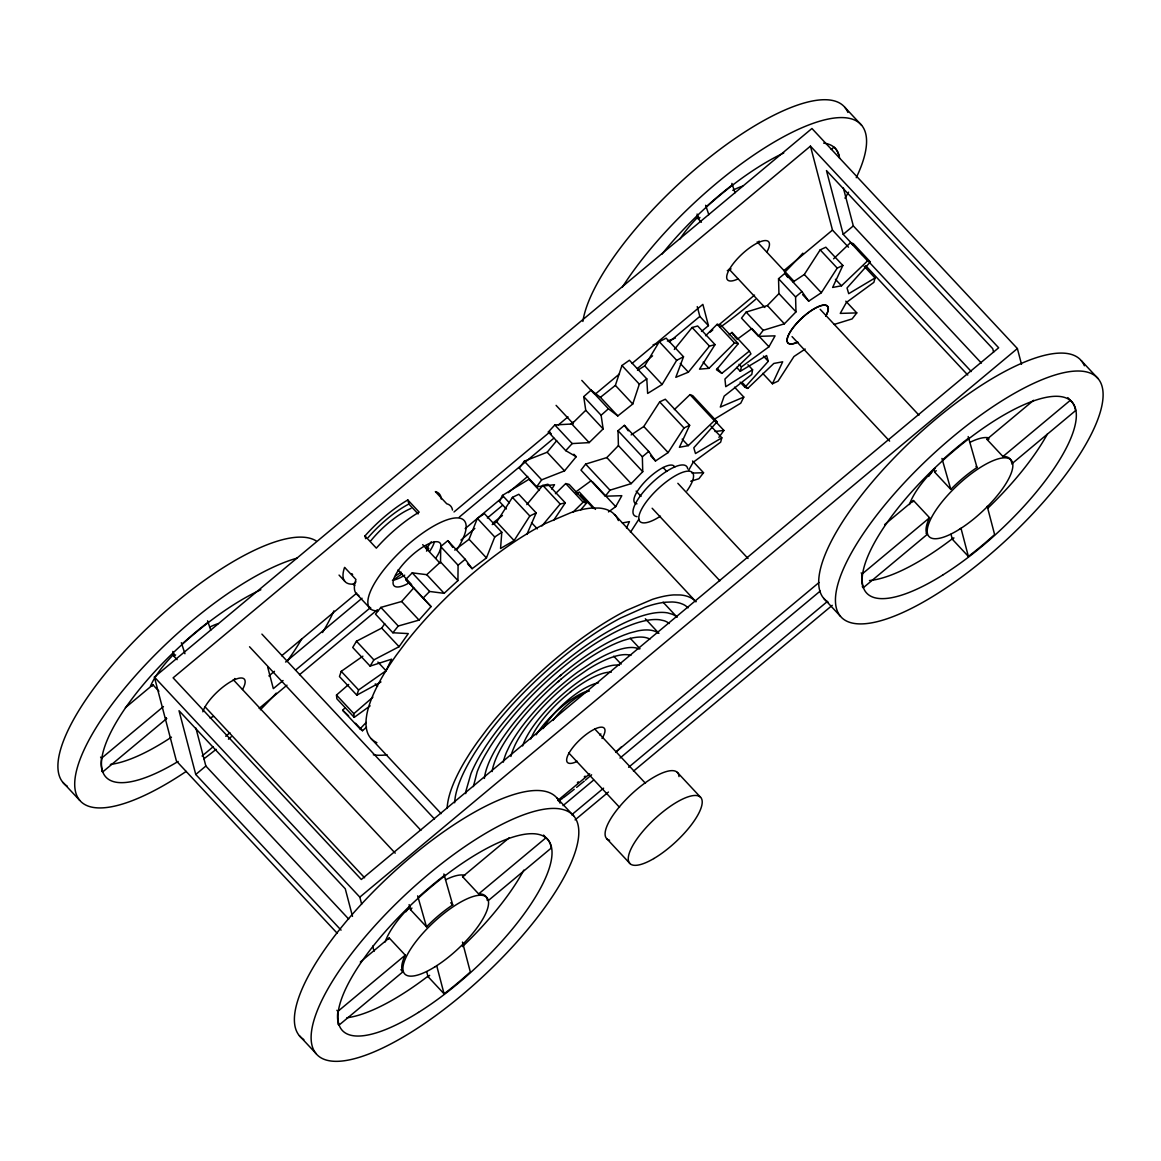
<?xml version="1.0" encoding="UTF-8"?>
<svg xmlns="http://www.w3.org/2000/svg" width="1161" height="1161" viewBox="0 0 1161 1161"><rect width="100%" height="100%" fill="white"/><g stroke="black" fill="none" stroke-linecap="round" stroke-linejoin="round"><path stroke-width="1.5" d="M405.711 579.484L413.693 587.959L401.648 601.485L380.866 607.406L375.496 614.14L392.882 632.76L398.252 626.026L419.034 620.105L431.065 606.579L405.711 579.484L412.242 572.852L429.628 591.471L444.126 593.315L457.927 580.587L440.541 561.968L440.716 546.584L447.812 540.649L465.198 559.268L472.135 568.701L486.444 557.919L494.746 537.006L501.799 532.275L484.427 513.655L477.374 518.372L469.073 539.284L454.749 550.082M457.927 580.587L458.087 565.218L440.716 546.584M454.662 802.788L454.662 802.672A149.972 48.225 -43 0 1 454.749 801.25L455.083 798.26A151.22 48.631 -43 0 1 456.404 791.831L456.853 790.133A151.714 48.791 -43 0 1 461.541 777.275L462.412 775.316A152.396 49.009 -43 0 1 469.929 760.832L473.862 754.287A152.976 49.197 -43 0 1 475.27 752.052L478.216 747.553A153.325 49.313 -43 0 1 481.336 742.982L489.869 731.314A154.108 49.56 -43 0 1 491.698 728.963L495.457 724.203A153.325 49.313 -43 0 1 497.372 721.866L499.375 719.443A154.428 49.662 -43 0 1 514.105 702.695L516.326 700.315A155.139 49.894 -43 0 1 532.594 683.844L535.003 681.536A154.703 49.749 -43 0 1 537.427 679.243L544.814 672.466A156.111 50.213 -43 0 1 552.331 665.833L557.396 661.538A156.72 50.402 -43 0 1 559.95 659.404L565.059 655.254A156.503 50.329 -43 0 1 572.765 649.202L575.334 647.243A157.112 50.533 -43 0 1 593.271 634.472L595.811 632.774A157.765 50.736 -43 0 1 613.24 622.064L618.087 619.379A158.041 50.823 -43 0 1 620.467 618.102L645.153 607.116A159.231 51.215 -43 0 1 651.248 605.142L653.222 604.591A159.899 51.418 -43 0 1 665.877 602.196L672.204 601.978A160.682 51.679 -43 0 1 677.777 602.632L679.054 602.922A160.32 51.563 -43 0 1 680.288 603.27L682.581 604.126A161.364 51.897 -43 0 1 685.658 605.81L688.125 607.827M465.735 793.616L465.866 792.078A136.359 43.857 -43 0 1 466.025 790.728L470.974 773.589A137.433 44.205 -43 0 1 473.311 768.292L474.181 766.478A138.072 44.408 -43 0 1 480.335 755.085L485.298 747.074A138.725 44.611 -43 0 1 486.633 745.028L489.434 740.907A138.725 44.611 -43 0 1 492.395 736.713L493.933 734.608A139.465 44.858 -43 0 1 503.903 721.779L511.188 713.115A140.336 45.134 -43 0 1 513.104 710.938L516.979 706.614A140.336 45.134 -43 0 1 520.97 702.274L523.001 700.127A140.771 45.279 -43 0 1 537.848 685.251L540.054 683.161A141.729 45.584 -43 0 1 576.727 652.308L579.049 650.581A142.774 45.918 -43 0 1 595.274 639.348L597.552 637.868A143.514 46.15 -43 0 1 611.034 629.799L617.579 626.272A143.979 46.309 -43 0 1 619.713 625.184L623.921 623.123A144.254 46.396 -43 0 1 630.075 620.351L632.077 619.524A144.791 46.571 -43 0 1 645.284 614.938L647.04 614.474A145.502 46.803 -43 0 1 658.389 612.515L659.854 612.428A146.17 47.006 -43 0 1 667.807 612.921L672.234 614.227A146.896 47.238 -43 0 1 676.732 616.941L676.863 617.042M501.799 532.275L500.551 548.471L514.12 540.576L529.822 515.977L536.193 512.901L518.807 494.281L512.436 497.358L496.734 521.957L492.22 524.583M473.383 786.577L477.186 771.789A127.637 41.056 -43 0 1 479.174 766.986L479.914 765.331A128.044 41.172 -43 0 1 485.254 754.926L489.637 747.597A128.639 41.375 -43 0 1 490.827 745.71L493.323 741.923A128.958 41.477 -43 0 1 495.965 738.062L497.343 736.118A129.408 41.622 -43 0 1 506.327 724.246L512.93 716.206A130.206 41.883 -43 0 1 514.671 714.189L518.198 710.155A130.206 41.883 -43 0 1 521.826 706.135L523.698 704.117A130.743 42.043 -43 0 1 537.311 690.185L539.328 688.241A131.73 42.362 -43 0 1 573.287 659.056L575.464 657.416A132.804 42.71 -43 0 1 590.615 646.662L592.749 645.24A133.486 42.928 -43 0 1 605.418 637.418L611.571 633.979A133.82 43.03 -43 0 1 613.603 632.905L617.579 630.873A134.444 43.233 -43 0 1 623.413 628.13L625.315 627.288A134.778 43.349 -43 0 1 637.897 622.586L639.58 622.093A135.489 43.581 -43 0 1 650.494 619.829L651.916 619.684A136.098 43.77 -43 0 1 659.666 619.756L664.034 620.714A136.954 44.045 -43 0 1 668.533 622.935L669.302 623.515M492.09 771.557L492.119 771.383A102.56 32.987 -43 0 1 492.772 768.118L493.048 766.986A102.008 32.813 -43 0 1 493.381 765.825L494.557 762.197A103.213 33.19 -43 0 1 496.066 758.351L496.632 757.03A103.692 33.35 -43 0 1 501.596 747.249L502.437 745.783A104.316 33.553 -43 0 1 509.229 735.131L512.582 730.385A105.1 33.8 -43 0 1 518.735 722.331L524.133 715.8A105.172 33.829 -43 0 1 525.541 714.16L528.415 710.88A105.956 34.075 -43 0 1 531.375 707.6L532.899 705.961A106.449 34.235 -43 0 1 544.001 694.626L545.641 693.03A107.131 34.453 -43 0 1 560.995 679.185M747.945 364.757L752.575 369.72L751.791 374.437L724.174 396.119L720.299 407.076L743.795 397.077L734.521 387.15M510.913 756.45L511.043 755.884A78.455 25.237 -43 0 1 512.741 750.412L514.889 745.377A79.441 25.542 -43 0 1 517.719 739.963L518.357 738.846A79.978 25.716 -43 0 1 523.524 730.675L524.366 729.456A80.501 25.89 -43 0 1 525.222 728.252L527.921 724.566A80.878 26.006 -43 0 1 530.824 720.836L531.825 719.588A81.299 26.152 -43 0 1 539.386 710.735L541.708 708.21A82.46 26.514 -43 0 1 542.884 706.947L545.293 704.437A82.184 26.427 -43 0 1 549.008 700.693L550.27 699.444A82.576 26.558 -43 0 1 558.064 692.159L563.419 687.486A83.49 26.848 -43 0 1 571.618 680.839L572.997 679.78A83.534 26.863 -43 0 1 574.361 678.735L588.061 669.273A84.971 27.327 -43 0 1 593.416 666.037L594.722 665.282A85.435 27.472 -43 0 1 602.414 661.262L606.1 659.579A86.175 27.719 -43 0 1 613.052 656.923L614.154 656.575A86.683 27.879 -43 0 1 621.295 654.935L623.138 654.717A87.452 28.125 -43 0 1 628.116 654.789L628.856 654.891A88.062 28.328 -43 0 1 630.916 655.414M710.866 426.072L721.823 437.799L720.647 442.181L693.146 462.296L688.763 470.118M736.611 367.369L740.268 371.288L741.429 366.905L768.945 346.791L775.069 335.848L758.539 336.356L741.502 318.099L746.16 312.091L767.348 305.561L778.944 293.602L778.538 278.698L784.909 273.343L801.946 291.585L808.709 301.149L821.349 292.732L837.226 268.104L842.871 265.463L825.834 247.22L820.188 249.862L804.312 274.489L793.079 281.963M864.089 266.232L875.046 277.972L873.87 282.355L846.369 302.47L840.245 313.397L856.774 312.904L852.116 318.912L834.193 324.441M522.624 745.942L523.147 744.419A64.392 20.709 -43 0 1 524.467 741.182L524.859 740.341A65.031 20.913 -43 0 1 528.153 734.115L528.705 733.171A65.19 20.971 -43 0 1 529.285 732.228L530.49 730.313A65.785 21.159 -43 0 1 533.146 726.394L533.857 725.407A66.38 21.348 -43 0 1 539.328 718.267L540.184 717.237A66.235 21.304 -43 0 1 541.055 716.206L542.826 714.131A67.019 21.551 -43 0 1 547.513 708.936L548.485 707.891A67.686 21.769 -43 0 1 549.472 706.86L552.505 703.769A67.875 21.827 -43 0 1 555.64 700.707L556.7 699.706A68.412 22.001 -43 0 1 564.348 692.841L565.465 691.898A69.123 22.233 -43 0 1 573.389 685.556L574.521 684.7A69.326 22.291 -43 0 1 575.667 683.858L579.078 681.405A69.936 22.494 -43 0 1 582.488 679.098L583.606 678.358A70.415 22.639 -43 0 1 591.37 673.656L592.444 673.061A71.111 22.872 -43 0 1 599.773 669.433L600.774 668.997A71.764 23.075 -43 0 1 607.421 666.559L609.191 666.066A73.636 23.684 -43 0 1 610.062 665.863L611.731 665.514A72.533 23.322 -43 0 1 614.096 665.166L616.302 665.035A73.114 23.51 -43 0 1 619.364 665.268M585.754 410.297L571.778 423.997L554.827 424.955L548.34 431.994L565.726 450.628L572.213 443.575L589.149 442.617L603.139 428.917L585.754 410.297L583.722 396.641L591.051 390.154L600.411 397.323L615.374 385.394L621.948 365.526L629.407 360.244L646.779 378.863L647.649 393.448L662.133 384.465L676.674 360.331L683.524 356.761L666.138 338.141L659.303 341.711L644.747 365.846L637.505 370.33M591.051 390.154L608.422 408.774L617.797 415.943L632.76 404.013L639.334 384.16L646.779 378.863M362.871 656.183L341.232 671.348L339.447 676.544L356.833 695.163L380.968 681.971M356.833 695.163L358.604 689.968L386.018 670.753L391.591 659.187L370.112 666.109L352.726 647.49L356.471 641.235L381.693 628.086L384.755 623.718M683.524 356.761L675.818 377.325L688.386 372.173L709.487 346.123L715.045 344.614L697.674 325.994L692.101 327.504L674.338 349.446M530.78 738.976L530.824 738.86A54.872 17.647 -43 0 1 533.204 733.796L533.625 733.041A54.785 17.618 -43 0 1 534.045 732.257L534.974 730.675A55.757 17.937 -43 0 1 537.021 727.425L537.572 726.597A56.192 18.068 -43 0 1 541.897 720.604L542.579 719.733A55.844 17.966 -43 0 1 543.275 718.862L544.712 717.092A57.02 18.344 -43 0 1 548.529 712.651L549.327 711.751A57.295 18.431 -43 0 1 550.14 710.866L552.651 708.195A57.948 18.634 -43 0 1 555.248 705.54L556.134 704.669A58.311 18.75 -43 0 1 562.548 698.646L563.491 697.819A59.008 18.982 -43 0 1 572.17 690.65L575.13 688.415A59.98 19.287 -43 0 1 578.076 686.296L579.063 685.629A60.27 19.389 -43 0 1 585.841 681.26L586.798 680.694A60.953 19.606 -43 0 1 593.286 677.182L594.185 676.761A61.606 19.81 -43 0 1 600.179 674.251L601.79 673.714A63.1 20.288 -43 0 1 602.574 673.467L604.097 673.046A62.549 20.114 -43 0 1 606.289 672.567L608.349 672.263A63.1 20.288 -43 0 1 611.325 672.161M526.862 534.408L536.193 512.901M626.519 527.921L629.436 521.637L622.354 522.958M631.149 434.911L643.789 426.508L659.666 401.88L665.311 399.224L689.649 425.303L679.417 447.29L688.255 445.635L714.349 420.688L717.121 421.777L693.799 447.783L695.483 453.53L721.823 437.799M762.704 373.363L772.442 383.783L782.674 361.797L773.821 363.451L747.728 388.398L744.956 387.31L740.094 382.1M842.871 265.463L832.64 287.449L841.493 285.795L867.586 260.862L870.344 261.936L847.022 287.957L848.706 293.689L875.046 277.972M539.415 490.45L528.981 479.275L502.452 495.399L499.404 501.523L506.356 508.968M743.795 397.077L740.747 403.186L714.218 419.31M608.466 511.914L615.707 506.631L621.832 495.689L605.316 496.197L580.979 470.118L585.637 464.095L606.811 457.579L618.407 445.621L618.015 430.716L624.386 425.361L648.723 451.426L655.486 460.99L668.126 452.572L684.003 427.945L689.649 425.303M370.112 666.109L373.857 659.869L399.079 646.706L408.295 633.587L392.882 632.76M551.809 489.1L554.523 484.703L536.672 486.764L519.286 468.13L524.308 461.207L547.165 452.239L556.685 440.672M715.045 344.614L699.532 369.154L708.965 368.342L734.536 342.93L738.28 343.641L716.453 369.749L721.823 373.349L749.382 351.057L732.01 332.438L729.253 334.673M630.452 532.289L638.869 519.243M553.594 520.433L565.305 502.858L547.919 484.224L542.797 485.4L526.804 504.614M536.672 486.764L541.679 479.841L564.536 470.858L576.19 456.723L573.868 454.227M718.891 437.378L723.913 430.455L715.8 421.762M605.316 496.197L609.975 490.174L631.149 483.644L642.744 471.685L642.352 456.781L618.015 430.716M758.539 336.356L763.198 330.334L784.386 323.817L795.982 311.859L795.575 296.94L778.538 278.698M692.595 461.004L703.537 472.73L698.878 478.753L690.737 481.264M541.911 525.991L560.183 504.019L565.305 502.858M580.674 509.897L586.552 503.032L569.166 484.413L565.741 483.556L555.437 493.672M744.956 387.31L768.277 361.303L766.608 355.556L740.268 371.288M366.528 727.134L362.493 730.719L360.055 728.89L342.669 710.271L345.122 707.688M360.055 728.89L366.179 722.432M423.097 598.104L429.628 591.471M705.641 335.747L717.15 324.311L720.908 325.007L738.28 343.641M572.823 512.291L583.127 502.176L586.552 503.032M674.367 409.586L690.011 394.624L692.783 395.698L717.121 421.777M833.583 258.816L850.549 242.605L853.32 243.679L870.344 261.936M412.242 572.852L426.755 574.68L440.541 561.968M603.139 428.917L601.108 415.261L608.422 408.774M370.141 705.844L354.221 717.367L336.835 698.748L336.487 695.062L348.706 684.453M354.221 717.367L353.858 713.681L372.884 697.18M557.527 682.175L559.268 680.665M559.515 676.239L561.416 674.643M561.01 679.185L564.522 676.253A107.958 34.714 -43 0 1 571.589 670.608L573.36 669.258A107.32 34.511 -43 0 1 575.13 667.909L578.686 665.297A108.583 34.917 -43 0 1 585.754 660.319L587.524 659.143A109.032 35.062 -43 0 1 599.627 651.611L601.311 650.639A109.714 35.294 -43 0 1 612.761 644.747L615.896 643.354A109.99 35.367 -43 0 1 617.42 642.701L621.904 640.959A111.587 35.889 -43 0 1 623.355 640.451L630.249 638.419A111.253 35.788 -43 0 1 636.504 637.302L637.665 637.186A111.79 35.947 -43 0 1 644.95 637.433L645.85 637.621A112.486 36.18 -43 0 1 649.884 639.101M585.376 780.134L586.798 778.929A178.01 57.252 -43 0 0 591.602 774.808M795.575 296.94L801.946 291.585M642.352 456.781L648.723 451.426M583.91 781.382L584.027 781.28A178.301 57.339 -43 0 1 578.091 786.186L576.64 787.361M458.087 565.218L465.198 559.268M337.3 933.357L176.414 761.006L154.398 677.066L811.945 128.494L1017.384 348.561L1021.506 364.307M125.373 707.717L152.875 684.772L158.897 691.23M810.451 146.141L173.105 677.85L361.318 879.487L998.663 347.778L810.451 146.141L832.481 230.096L848.473 247.22M166.212 718.02A56.091 18.039 -43 0 0 166.574 718.659L102.661 771.978A140.22 45.09 -43 0 1 101.573 758.191L163.44 706.57M831.261 149.435L834.004 147.142A140.22 45.09 -43 0 1 839.243 157.461M354.7 585.666L353.278 584.143L355.963 581.908M281.659 655.776L356.717 593.14M454.024 511.957L549.951 431.936M558.296 424.984L568.019 416.857M595.825 393.666L619.452 373.958M631.961 363.509L702.869 304.371L708.442 325.646L701.491 331.436M268.888 675.934L274.46 671.305M285.577 662.031L362.029 598.234M459.335 517.051L553.87 438.19M570.559 424.273L573.331 421.951M637.273 368.603L652.569 355.846M669.258 341.929L699.836 316.416L697.253 306.606M283.066 680.52L273.328 688.647L267.756 667.372M295.576 670.086L370.649 607.464M465.169 528.603L502.698 497.285M508.271 492.641L527.733 476.416M202.087 756L213.232 746.712M225.756 736.263L229.922 732.78M259.15 708.399L286.985 685.179M299.509 674.73L377.427 609.714M460.932 540.068L474.834 528.458M487.359 518.009L502.669 505.238M710.024 332.249L712.796 329.927M718.369 325.283L754.548 295.097M783.777 270.716L832.481 230.096M341.073 930.135L195.759 774.474L205.86 766.042L195.919 728.121M853.059 244.884L843.205 234.333L853.306 225.902L843.365 187.98M361.666 904.129L359.823 897.134L1017.384 348.561M360.316 962.019L389.196 937.943L405.262 955.155A56.091 18.039 -43 0 0 402.896 971.83L338.983 1025.148L337.967 1024.075M487.315 900.472A56.091 18.039 -43 0 0 478.651 893.926L462.586 876.715L509.331 837.705M884.624 524.612L913.489 500.536L929.569 517.748A56.091 18.039 -43 0 0 927.189 534.423L863.276 587.742L862.275 586.668M1011.492 462.209A56.091 18.039 -43 0 0 1002.959 456.52L986.879 439.308L1033.638 400.298M557.715 800.524L589.686 773.85M616.099 751.806L819.056 582.488M563.027 805.618L593.605 780.105M620.018 758.06L820.203 591.065M571.633 814.833L603.604 788.159M628.623 767.29L827.416 601.442M338.983 1025.148A140.22 45.09 -43 0 1 337.895 1011.362L405.262 955.155M478.651 893.926L546.033 837.72L543.551 835.078M863.276 587.742A140.22 45.09 -43 0 1 862.188 573.955L929.569 517.748M1002.959 456.52L1070.326 400.313L1067.859 397.657M575.087 819.884L608.451 792.049M633.471 771.165L832.263 605.316M488.737 900.21L551.272 848.038A140.22 45.09 -43 0 0 546.033 837.72M1011.652 463.95L1075.565 410.631A140.22 45.09 -43 0 0 1070.326 400.313M578.323 781.817L577.409 782.572M576.495 494.223L579.252 492.003L595.477 509.389M574.202 789.32L572.242 790.873A178.576 57.426 -43 0 1 563.462 797.665M570.24 692.159L571.212 691.39M492.786 523.074L502.452 515.484M562.49 798.391L561.518 799.131M560.531 799.856L559.065 800.93M737.424 339.128L751.907 328.534L768.945 346.791M575.45 492.191L591.37 480.552M805.197 349.04L793.964 356.514L778.088 381.142L772.442 383.783M752.575 369.72L725.741 386.686L724.943 379.037L750.949 353.902L749.382 351.057M589.12 690.94L589.207 690.911A37.384 12.016 -43 0 0 588.612 691.129L588.192 691.288A37.181 11.958 -43 0 0 584.36 693.001L583.852 693.262A36.673 11.799 -43 0 0 582.111 694.205L581.066 694.8A36.601 11.77 -43 0 0 580.384 695.207L578.744 696.223A35.57 11.436 -43 0 0 571.604 701.317L570.53 702.158A34.279 11.029 -43 0 0 569.862 702.71L569.282 703.189A34.395 11.059 -43 0 0 565.349 706.643L564.899 707.064A33.713 10.841 -43 0 0 561.14 710.75L560.647 711.272A33.132 10.652 -43 0 0 557.353 714.915L556.903 715.423A32.61 10.493 -43 0 0 555.234 717.469L554.45 718.485A31.376 10.086 -43 0 0 554.073 718.978L553.724 719.443A31.797 10.231 -43 0 0 552.999 720.459M714.987 431.486L723.913 430.455M691.971 473.093L703.537 472.73M373.349 754.795L376.846 755.187A173.439 55.772 -43 0 0 378.428 755.274L381.751 755.26A172.046 55.336 -43 0 0 383.478 755.158L385.263 755.013A171.988 55.307 -43 0 0 387.092 754.795M548.34 431.994L551.33 433.735M565.726 450.628L576.19 456.723M342.669 710.271L348.59 715.829M617.884 519.402L616.709 517.269A171.784 55.249 -43 0 0 615.286 515.339L612.747 512.872A171.248 55.075 -43 0 0 609.685 510.884L607.377 509.839A170.551 54.857 -43 0 0 606.129 509.403L604.837 509.026A170.507 54.843 -43 0 0 599.163 508.068L592.69 508.01A169.854 54.625 -43 0 0 579.615 510.1L577.568 510.608A168.984 54.349 -43 0 0 571.227 512.509L545.423 523.48A168.258 54.117 -43 0 0 542.913 524.787L537.833 527.529A167.779 53.957 -43 0 0 519.446 538.53L516.761 540.271A167.126 53.754 -43 0 0 497.75 553.55L495.021 555.582A166.299 53.479 -43 0 0 486.836 561.895L481.38 566.234A166.937 53.682 -43 0 0 478.666 568.469L473.267 572.983A165.921 53.362 -43 0 0 465.227 579.934L457.318 587.074A164.92 53.043 -43 0 0 454.72 589.498L452.137 591.921A165.094 53.101 -43 0 0 434.635 609.336L432.226 611.862A164.383 52.869 -43 0 0 416.277 629.654L414.143 632.194A163.091 52.448 -43 0 0 411.981 634.806L407.932 639.798A164.064 52.767 -43 0 0 405.929 642.323L396.583 654.804A163.091 52.448 -43 0 0 393.158 659.709L389.907 664.542A163.091 52.448 -43 0 0 388.355 666.936L383.972 673.99A162.424 52.23 -43 0 0 375.525 689.634L374.524 691.753A161.713 52.013 -43 0 0 369.053 705.728L368.487 707.586A161.06 51.795 -43 0 0 366.803 714.639L366.31 717.919A160.203 51.519 -43 0 0 366.136 719.501L366.034 721.039A160.392 51.577 -43 0 0 365.976 723.985L366.15 726.742A160.392 51.577 -43 0 0 366.557 729.34L367.181 731.735A159.739 51.374 -43 0 0 371.099 738.585L441.151 813.643M356.833 594.2L370.707 608.988M371.099 738.585L371.883 739.368A159.028 51.142 -43 0 0 376.904 742.663M844.845 107.32L861.564 125.228M1081.326 360.665L1098.045 378.573A175.282 56.367 -43 0 1 936.187 594.374A175.282 56.367 -43 0 1 873.522 519.33A175.282 56.367 -43 0 1 1098.045 378.573M853.306 225.902L981.379 363.103M857.979 250.166L862.913 255.435M869.067 262.038L971.278 371.535M850.549 242.605L867.586 260.862M865.685 265.666L967.795 375.047M820.188 249.862L837.226 268.104M835.412 279.279L841.493 285.795M845.818 301.163L856.774 312.904M731.865 183.394L735.044 192.77M968.187 436.565L977.025 467.506A56.091 18.039 -43 0 0 950.801 489.42L934.721 472.193L933.85 468.884M804.312 274.489L821.349 292.732M976.024 466.432L977.025 467.506M757.19 241.865L794.24 281.557M820.174 309.334L918.961 415.174M802.628 294.633L808.709 301.149M705.627 205.294L708.82 214.669M941.948 458.45L950.801 489.42M778.944 293.602L795.982 311.859M697.093 214.045L698.4 219.037L701.418 222.259M767.348 305.561L784.386 323.817M729.079 269.149L764.881 307.505M792.049 336.617L889.616 441.122M746.16 312.091L763.198 330.334M951.004 534.234L952.31 539.212L968.376 556.438A140.22 45.09 -43 0 0 994.614 534.553L987.213 506.341M763.416 356.079L768.277 361.303M926.188 533.349L927.189 534.423M734.724 336.53L737.046 339.012M717.15 324.311L734.536 342.93M699.836 316.416L708.442 325.646M739.006 364.293L741.429 366.905M692.101 327.504L709.487 346.123M742.866 383.174L747.728 388.398M717.193 368.371L721.823 373.349M703.16 362.13L708.965 368.342M680.273 363.48L688.386 372.173M659.303 341.711L676.674 360.331M861.186 572.881L862.188 573.955M690.011 394.624L714.349 420.688M644.747 365.846L662.133 384.465M659.666 401.88L684.003 427.945M621.948 365.526L639.334 384.16M682.175 439.119L688.255 445.635M823.744 598.365L840.462 616.273M615.374 385.394L632.76 404.013M643.789 426.508L668.126 452.572M600.411 397.323L617.797 415.943M581.806 380.416L594.113 393.608M663.062 467.477L666.762 471.439M677.85 483.31L748.032 558.499M650.624 455.765L655.486 460.99M583.722 396.641L601.108 415.261M618.407 445.621L642.744 471.685M606.811 457.579L631.149 483.644M556.09 405.363L573.331 423.823M636.126 491.103L641.061 496.371M652.134 508.242L719.864 580.79M571.778 423.997L589.149 442.617M554.827 424.955L572.213 443.575M585.637 464.095L609.975 490.174M592.589 481.859L615.707 506.631M614.503 514.468L696.019 601.804L693.857 599.758A171.248 55.075 -43 0 0 690.795 597.784L688.488 596.739A170.551 54.857 -43 0 0 687.254 596.304L685.962 595.927A170.507 54.843 -43 0 0 680.273 594.969L673.801 594.911A169.854 54.625 -43 0 0 660.725 597.001L658.693 597.509A168.984 54.349 -43 0 0 652.351 599.395L626.548 610.381A168.258 54.117 -43 0 0 624.038 611.687L618.944 614.416A167.779 53.957 -43 0 0 600.556 625.431L597.871 627.172A167.126 53.754 -43 0 0 578.875 640.437L576.132 642.483A166.299 53.479 -43 0 0 567.947 648.781L562.505 653.135A166.937 53.682 -43 0 0 559.791 655.355L554.377 659.883A165.921 53.362 -43 0 0 546.352 666.835L538.443 673.975A164.92 53.043 -43 0 0 535.831 676.384L533.247 678.822A165.094 53.101 -43 0 0 515.745 696.237L513.351 698.762A164.383 52.869 -43 0 0 497.401 716.555L495.254 719.094A163.091 52.448 -43 0 0 493.091 721.707L489.042 726.699A164.064 52.767 -43 0 0 487.054 729.224L477.708 741.705A163.091 52.448 -43 0 0 474.269 746.61L471.018 751.428A163.091 52.448 -43 0 0 469.465 753.823L465.082 760.89A162.424 52.23 -43 0 0 456.636 776.535L455.634 778.654A161.713 52.013 -43 0 0 450.163 792.629L449.612 794.487A161.06 51.795 -43 0 0 447.928 801.54L447.42 804.82A160.203 51.519 -43 0 0 447.261 806.402L447.145 807.94A160.392 51.577 -43 0 0 447.116 808.433M547.165 452.239L564.536 470.858M580.66 494.804L593.416 508.46M565.741 483.556L583.127 502.176M663.091 602.182L676.965 617.042M524.308 461.207L541.679 479.841M542.797 485.4L560.183 504.019M645.313 618.769L658.824 633.253M512.436 497.358L529.822 515.977M531.535 522.653L537.325 528.865M502.452 495.399L509.403 502.844M630.191 638.231L640.03 648.752M496.734 521.957L514.12 540.576M613.719 656.197L621.106 664.107M477.374 518.372L494.746 537.006M469.073 539.284L486.444 557.919M677.342 772.384L700.518 797.215M467.491 563.738L472.135 568.701M407.816 499.956L419.179 512.146A64.392 20.709 -43 0 0 376.338 548.137L364.96 535.961A64.392 20.709 -43 0 1 407.816 499.956L408.875 504.019L418.12 513.917M426.609 546.265L428.743 548.558A54.088 17.4 -43 0 1 426.522 551.127M422.706 544.654L440.034 563.216M594.737 728.948L645.472 783.312M425.536 548.05L426.958 549.574M426.755 574.68L444.126 593.315M398.005 569.978L411.618 584.563M568.788 752.952L619.539 807.316M413.693 587.959L431.065 606.579M401.648 601.485L419.034 620.105M606.797 838.735L629.973 863.552M380.866 607.406L398.252 626.026M557.019 798.057L573.752 815.98A175.282 56.367 -43 0 1 411.894 1031.781A175.282 56.367 -43 0 1 349.214 956.737A175.282 56.367 -43 0 1 573.737 815.98M381.693 628.086L399.079 646.706M377.905 662.06L386.018 670.753M356.471 641.235L373.857 659.869M375.235 683.902L377.557 686.383M341.232 671.348L358.604 689.968M336.487 695.062L353.858 713.681M355.542 723.274L362.493 730.719M261.907 634.109L434.475 818.984M249.542 646.764L420.892 830.318M207.572 620.801L210.751 630.176M443.879 873.972L452.732 904.912A56.091 18.039 -43 0 0 426.493 926.826L410.428 909.6L409.122 904.622M450.715 902.765L452.732 904.912M233.216 679.62L395.204 853.161M181.334 642.701L184.947 653.73M417.655 895.857L426.493 926.826M172.8 651.452L174.106 656.444L177.125 659.666M205.105 706.904L364.612 877.789M154.398 677.066L359.823 897.134M426.697 971.641L428.003 976.619L444.082 993.845A140.22 45.09 -43 0 0 470.321 971.96L462.484 942.093M165.573 717.585L166.574 718.659M400.879 969.682L402.896 971.83M205.86 766.042L348.706 919.077M100.572 757.117L101.573 758.191M336.893 1010.288L337.895 1011.362M101.646 770.904L102.661 771.978M62.955 782.427L79.674 800.335M299.436 1035.772L316.155 1053.68M339.056 575.087L344.643 581.139M447.812 540.649L452.775 547.382M784.909 273.343L787.811 277.435M624.386 425.361L628.246 430.818M732.01 332.438L733.563 335.282M993.627 352.102L992.713 348.648L826.472 170.565L843.205 234.333M960.974 528.211L968.376 556.438M364.96 535.961L365.686 538.704M436.681 965.618L444.082 993.845M372.681 946.113L374.06 951.352M352.509 916.377L345.267 888.804L179.026 710.706L195.759 774.474M67.382 786.273A175.282 56.367 -43 0 1 142.455 632.76A175.282 56.367 -43 0 1 316.111 540.881M333.904 610.875A175.282 56.367 -43 0 1 322.511 632.542M276.231 693.146A175.282 56.367 -43 0 1 260.311 709.777M231.155 736.858A175.282 56.367 -43 0 1 228.441 739.18M216.135 749.338A175.282 56.367 -43 0 1 203.886 758.83M186.195 771.412A175.282 56.367 -43 0 1 87.83 742.198A175.282 56.367 -43 0 1 297.318 558.064M171.465 737.162A140.22 45.09 -43 0 1 110.368 764.431M301.802 638.768A140.22 45.09 -43 0 1 286.84 661.567M178.126 761.442A140.22 45.09 -43 0 1 109.874 734.202A140.22 45.09 -43 0 1 260.862 589.744M182.335 643.774A140.22 45.09 -43 0 1 208.574 621.875M150.451 686.224A56.091 18.039 -43 0 1 174.179 653.89M209.648 627.129A56.091 18.039 -43 0 1 218.37 623.544M152.236 686.122A56.091 18.039 -43 0 1 152.875 684.772M174.106 656.444A56.091 18.039 -43 0 1 175.616 654.906M303.863 1039.603A175.282 56.367 -43 0 1 392.041 873.594A175.282 56.367 -43 0 1 560.066 803.18M523.814 870.111A140.22 45.09 -43 0 1 462.47 946.621M428.641 975.69A140.22 45.09 -43 0 1 346.849 1017.762M418.657 896.945A140.22 45.09 -43 0 1 444.895 875.046M429.657 975.356A140.22 45.09 -43 0 1 428.003 976.619M385.191 941.963A56.091 18.039 -43 0 1 410.051 906.581M445.519 879.82A56.091 18.039 -43 0 1 464.806 875.365M388.558 939.293A56.091 18.039 -43 0 1 389.196 937.943M410.428 909.6A56.091 18.039 -43 0 1 411.937 908.076M462.586 876.715A56.091 18.039 -43 0 1 463.573 876.7M828.17 602.196A175.282 56.367 -43 0 1 916.348 436.188A175.282 56.367 -43 0 1 1084.374 365.773M1047.382 434.054A140.22 45.09 -43 0 1 988.084 507.952M952.949 538.283A140.22 45.09 -43 0 1 869.473 580.544M942.95 459.538A140.22 45.09 -43 0 1 969.188 437.639M953.965 537.949A140.22 45.09 -43 0 1 952.31 539.212M909.484 504.542A56.091 18.039 -43 0 1 935.36 468.159M969.812 442.414A56.091 18.039 -43 0 1 989.099 437.958M912.851 501.886A56.091 18.039 -43 0 1 913.489 500.536M934.721 472.193A56.091 18.039 -43 0 1 936.245 470.669M986.879 439.308A56.091 18.039 -43 0 1 988.824 439.351M582.866 321.452A175.282 56.367 -43 0 1 710.967 156.271A175.282 56.367 -43 0 1 847.893 112.428M622.47 286.97A175.282 56.367 -43 0 1 796.693 130.119A175.282 56.367 -43 0 1 856.252 177.706M848.575 192.16A175.282 56.367 -43 0 1 844.976 198.154M802.875 253.171A175.282 56.367 -43 0 1 784.604 272.371M755.463 299.451A175.282 56.367 -43 0 1 720.154 327.3M823.642 143.108A140.22 45.09 -43 0 1 839.548 158.114M675.426 337.996A140.22 45.09 -43 0 1 667.386 341.058M656.72 344.033A140.22 45.09 -43 0 1 653.121 344.701M661.843 254.288A140.22 45.09 -43 0 1 783.748 152.991M706.643 206.368A140.22 45.09 -43 0 1 732.867 184.468M679.969 239.05A56.091 18.039 -43 0 1 698.472 216.483M732.78 190.317A56.091 18.039 -43 0 1 742.663 186.137M698.4 219.037A56.091 18.039 -43 0 1 699.923 217.499M370.751 540.837A44.844 14.425 -43 0 1 411.009 508.416M431.282 541.81A44.844 14.425 -43 0 1 426.392 548.369M401.125 572.112A44.844 14.425 -43 0 1 395.669 575.769M577.322 761.297A25.107 8.069 -43 0 1 568.934 753.242A25.107 8.069 -43 0 1 595.462 728.745A25.107 8.069 -43 0 1 602.037 738.483M405.857 911.791A28.024 9.012 -43 0 1 409.354 907.641M234.841 678.503A28.024 9.012 -43 0 1 233.898 680.288M202.841 711.809A28.024 9.012 -43 0 1 231.228 681.405A28.024 9.012 -43 0 1 242.504 689.503M213.464 716.468A28.024 9.012 -43 0 1 209.865 717.846M928.64 476.445A28.024 9.012 -43 0 1 931.848 472.309M759.134 241.096A28.024 9.012 -43 0 1 758.206 242.881M731.082 268.873A28.024 9.012 -43 0 1 727.294 270.615M737.757 279.046A28.024 9.012 -43 0 1 729.326 269.483A28.024 9.012 -43 0 1 758.38 242.533A28.024 9.012 -43 0 1 766.811 252.097M536.237 734.782A46.629 14.991 -43 0 1 587.655 690.882M797.752 342.161A26.906 8.649 -43 0 1 789.669 332.975A26.906 8.649 -43 0 1 817.547 307.099A26.906 8.649 -43 0 1 825.645 316.285A26.906 8.649 -43 0 0 817.446 306.983A26.906 8.649 -43 0 0 789.567 332.859A26.906 8.649 -43 0 0 797.651 342.045M377.935 610.817A64.392 20.709 -43 0 1 383.406 570.356A64.392 20.709 -43 0 1 449.278 519.127A64.392 20.709 -43 0 1 457.158 549.182M434.446 541.621A31.391 10.101 -43 0 1 429.628 551.388M404.696 575.159A31.391 10.101 -43 0 1 392.447 580.282M408.614 583.17A31.391 10.101 -43 0 1 395.524 574.956A31.391 10.101 -43 0 1 429.773 543.348A31.391 10.101 -43 0 1 435.839 558.049M441.253 499.027A64.392 20.709 -43 0 0 435.375 491.625L446.753 503.801A64.392 20.709 -43 0 1 452.485 510.056M353.278 584.143A64.392 20.709 -43 0 1 344.585 567.366L355.963 579.542A64.392 20.709 -43 0 0 358.909 595.52M352.625 574.637A54.088 17.4 -43 0 1 351.885 573.65M368.211 537.499A54.088 17.4 -43 0 1 408.875 504.019M402.083 573.752A54.088 17.4 -43 0 1 393.579 579.629M609.583 840.23A48.428 15.572 -43 0 1 632.44 793.253A48.428 15.572 -43 0 1 679.011 776.578M618.218 520.157A171.784 55.249 -43 0 1 618.378 520.549M543.261 728.527A40.78 13.119 -43 0 1 543.566 727.947L544.596 726.191A41.404 13.308 -43 0 1 547.02 722.519L547.455 721.881A42.101 13.54 -43 0 1 550.909 717.353L551.446 716.7A41.767 13.439 -43 0 1 551.997 716.032L553.129 714.712A42.739 13.743 -43 0 1 555.495 712.041L556.104 711.374A43.45 13.976 -43 0 1 560.647 706.73L561.329 706.077A44.002 14.15 -43 0 1 566.234 701.592L566.945 700.968A44.698 14.382 -43 0 1 572.083 696.774L572.823 696.208A44.8 14.411 -43 0 1 573.563 695.642L575.058 694.554A45.801 14.73 -43 0 1 583.896 688.763L586.044 687.573A47.108 15.151 -43 0 1 586.755 687.196L588.134 686.499A46.672 15.006 -43 0 1 590.18 685.541L590.847 685.237A47.398 15.238 -43 0 1 595.274 683.597L595.869 683.423A47.906 15.412 -43 0 1 596.464 683.263L598.162 682.886A48.138 15.485 -43 0 1 598.525 682.813M503.337 762.153A87.975 28.299 -43 0 1 503.932 759.599L504.222 758.597A88.613 28.503 -43 0 1 506.559 752.154L509.345 746.305A89.382 28.749 -43 0 1 512.843 740.05L513.626 738.759A90.021 28.952 -43 0 1 519.867 729.427L520.854 728.063A90.877 29.228 -43 0 1 521.87 726.684L525.062 722.519A90.877 29.228 -43 0 1 528.473 718.282L529.634 716.888A91.356 29.388 -43 0 1 538.414 706.991L541.084 704.176A92.822 29.852 -43 0 1 542.448 702.768L545.206 699.967A92.082 29.605 -43 0 1 549.443 695.831L550.88 694.452A92.706 29.809 -43 0 1 559.718 686.441L565.77 681.347A93.461 30.055 -43 0 1 574.956 674.135L576.495 672.988A93.809 30.171 -43 0 1 578.033 671.871L593.213 661.785A94.854 30.505 -43 0 1 599.091 658.403L600.527 657.619A95.521 30.723 -43 0 1 608.915 653.498L612.906 651.814A96.189 30.941 -43 0 1 620.395 649.26L621.57 648.941A96.74 31.115 -43 0 1 629.16 647.591L631.105 647.49A97.466 31.347 -43 0 1 636.272 647.983L637.026 648.186A98.148 31.565 -43 0 1 639.13 648.955M600.89 733.955A104.606 33.64 -43 0 1 599.86 735.015M484.398 778.407A111.543 35.875 -43 0 1 484.442 778.03L485.008 774.561A112.414 36.151 -43 0 1 485.937 770.846L486.328 769.54A112.283 36.107 -43 0 1 486.749 768.219L488.259 764.112A113.067 36.368 -43 0 1 490.116 759.787L490.813 758.307A113.749 36.586 -43 0 1 496.705 747.365L497.692 745.725A114.388 36.789 -43 0 1 505.543 733.912L509.374 728.673A115.07 37.007 -43 0 1 516.355 719.82L522.435 712.651A115.2 37.05 -43 0 1 524.017 710.866L527.239 707.281A115.723 37.21 -43 0 1 530.562 703.711L532.246 701.926A116.448 37.457 -43 0 1 544.582 689.649L546.41 687.922A117.145 37.674 -43 0 1 563.332 673.046L567.178 669.926A117.841 37.892 -43 0 1 574.913 663.918L576.843 662.481A117.58 37.82 -43 0 1 578.773 661.059L582.633 658.287A118.466 38.095 -43 0 1 590.31 653.048L592.226 651.814A119.075 38.298 -43 0 1 605.287 643.978L607.101 642.976A119.772 38.516 -43 0 1 619.364 636.983L622.688 635.589A120.236 38.676 -43 0 1 624.313 634.951L629.073 633.253A121.542 39.097 -43 0 1 630.612 632.76L637.882 630.887A121.136 38.966 -43 0 1 644.413 630.002L645.618 629.959A121.774 39.169 -43 0 1 653.121 630.699L654.035 630.974A122.5 39.401 -43 0 1 658.563 633.267M621.208 747.031A177.372 57.049 -43 0 1 615.838 752.386M585.173 776.099A168.055 54.045 -43 0 1 584.259 776.883M637.07 516.645A35.875 11.537 -43 0 1 652.047 482.802A35.875 11.537 -43 0 1 687.689 468.884M660.478 516.166A35.875 11.537 -43 0 1 640.683 511.043A35.875 11.537 -43 0 1 680.273 473.238A35.875 11.537 -43 0 1 686.964 490.885M636.954 503.83A26.906 8.649 -43 0 1 647.287 479.319A26.906 8.649 -43 0 1 674.701 467.114M418.497 1012.392A140.22 45.09 -43 0 0 547.977 839.751A140.22 45.09 -43 0 0 368.356 952.354A140.22 45.09 -43 0 0 418.497 1012.392M435.157 966.692A56.091 18.039 -43 0 0 486.952 897.642A56.091 18.039 -43 0 0 415.101 942.674A56.091 18.039 -43 0 0 435.157 966.692M942.805 574.985A140.22 45.09 -43 0 0 1072.285 402.345A140.22 45.09 -43 0 0 892.664 514.947A140.22 45.09 -43 0 0 942.805 574.985M959.45 529.285A56.091 18.039 -43 0 0 1011.246 460.235A56.091 18.039 -43 0 0 939.394 505.267A56.091 18.039 -43 0 0 959.45 529.285M653.846 858.545A48.428 15.572 -43 0 0 701.389 798.376A48.428 15.572 -43 0 0 640.495 834.222A48.428 15.572 -43 0 0 653.846 858.545"/></g></svg>
